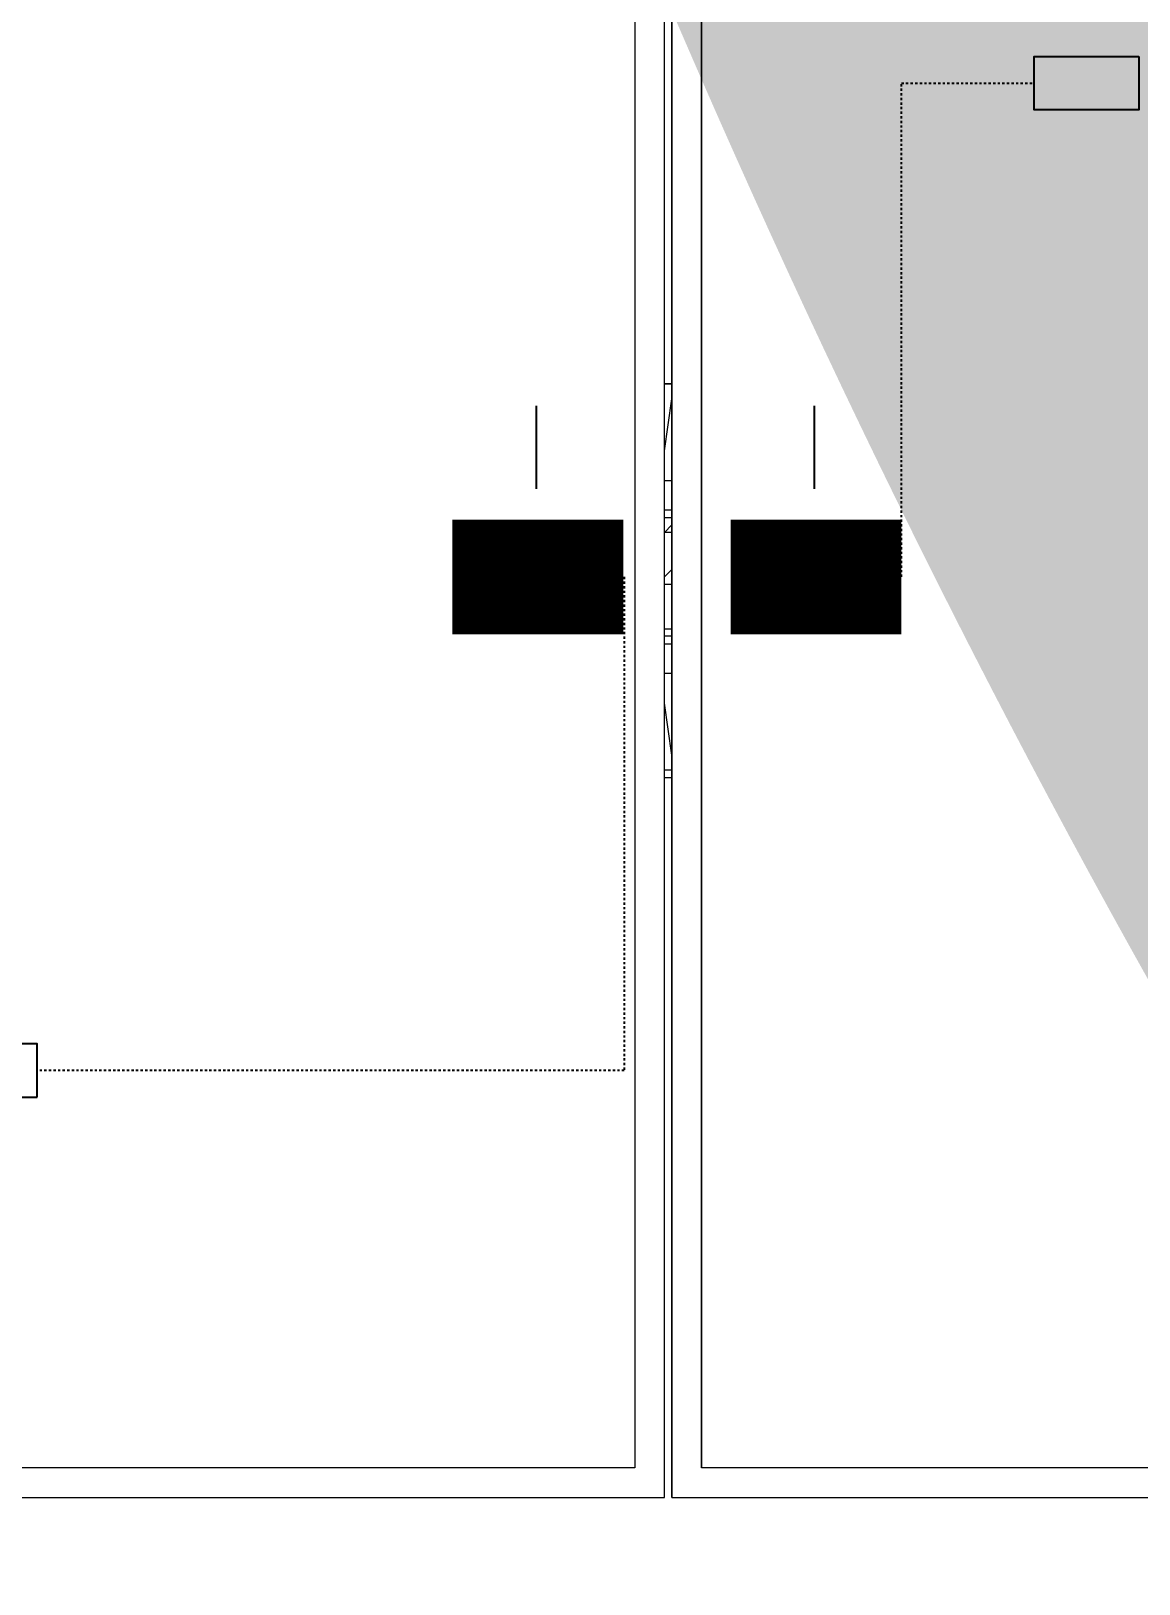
# Model space of a CAD drawing. Header units: feet. Extents: x -327 to 55127, y -2634 to 4121.
# Drawn here: x 5507 to 5555.3, y 1363.2 to 1431 of the extents above; entities that cross this region are included whole.
import ezdxf
from ezdxf.enums import TextEntityAlignment as Align

# ---------------------------------------------------------------- set-up
doc = ezdxf.new("R2018")
doc.units = ezdxf.units.FT
doc.header["$MEASUREMENT"] = 0
doc.linetypes.add('HIDDEN', pattern=[0.375, 0.25, -0.125])
for name, color, linetype in [('E-HARN-COMP', 8, 'Continuous'), ('E-TRNK-CABL-NEG', 6, 'HIDDEN'), ('G-ANNO-TEXT', 1, 'Continuous'), ('Polarity-Text', 7, 'Continuous')]:
    doc.layers.add(name, color=color, linetype=linetype)
doc.styles.add('NEI-A', font='arial.ttf')
doc.styles.get("Standard").update_dxf_attribs({"font": 'arial.ttf'})

# ---------------------------------------------------------------- blocks, each defined once
blk = doc.blocks.new('DETAIL_TITLE')
at = {"style": 'NEI-A', "flags": 8}
blk.add_attdef('#', text='', height=0.2, dxfattribs=at).set_placement((0.5922, -0.5109), align=Align.MIDDLE_CENTER)
at = {"lineweight": 30, "flags": 104}
blk.add_attdef('DETAIL_TITLE', text='', height=0.2, dxfattribs=at).set_placement((0.9099, -0.52514), align=Align.BOTTOM_LEFT)
at = {"style": 'NEI-A'}
for tag, p in [('SCALE:', (0.93865, -0.73792)), ('1"_=_', (1.5474, -0.73792))]:
    blk.add_attdef(tag, text='', height=0.1, dxfattribs=at).set_placement(p, align=Align.BOTTOM_LEFT)
blk = doc.blocks.new('A$C47dfd34d')
at = {"lineweight": 5}
for points in [[(6.06642, 0.41332), (6.06642, 0), (6.27141, 0), (6.27141, 0.41332)], [(6.27308, 0.41332), (6.27308, 0), (6.47807, 0), (6.47807, 0.41332)], [(6.27308, 0), (6.27308, 0.41332)], [(6.26475, 0.40665), (6.26475, 0.00667), (6.07475, 0.00667), (6.07475, 0.40665)], [(6.4714, 0.40665), (6.4714, 0.00667), (6.27974, 0.00667), (6.27974, 0.40665)], [(6.27974, 0.00667), (6.27974, 0.40665)], [(6.27308, 0.24999), (6.27141, 0.24999)]]:
    blk.add_lwpolyline(points, close=True, dxfattribs=at)
for points in [[(6.27308, 0), (6.27308, 0.41332)], [(6.27974, 0.00667), (6.27974, 0.40665)], [(6.27141, 0.23499), (6.27308, 0.24666), (6.27308, 0.24332)], [(6.27141, 0.22832), (6.27308, 0.22832)], [(6.27308, 0.22166), (6.27141, 0.22166)], [(6.27141, 0.21999), (6.27308, 0.21999)], [(6.27308, 0.21666), (6.27141, 0.21666), (6.27308, 0.21832)], [(6.27141, 0.20666), (6.27308, 0.20832)], [(6.27308, 0.20499), (6.27141, 0.20499)], [(6.27141, 0.19499), (6.27308, 0.19499)], [(6.27308, 0.19333), (6.27141, 0.19333)], [(6.27141, 0.19166), (6.27308, 0.19166)], [(6.27308, 0.18499), (6.27141, 0.18499)], [(6.27308, 0.16999), (6.27308, 0.16666), (6.27141, 0.17833)], [(6.27308, 0.16666), (6.27308, 0.16666)], [(6.27141, 0.16333), (6.27308, 0.16333)], [(6.27141, 0.16166), (6.27308, 0.16166)]]:
    blk.add_lwpolyline(points, dxfattribs=at)

msp = doc.modelspace()

# ---------------------------------------------------------------- linework, layer by layer
at = {"layer": 'E-HARN-COMP'}
for points in [[(5555.333, 1429.865), (5555.333, 1427.54), (5550.769, 1427.54), (5550.769, 1429.865)], [(5507.266, 1384.47), (5507.266, 1386.795), (5502.702, 1386.795), (5502.702, 1384.47)]]:
    msp.add_lwpolyline(points, close=True, dxfattribs=at)
at = {"layer": 'E-HARN-COMP', "const_width": 5}
for points in [[(5525.381, 1407.168), (5532.835, 1407.168)], [(5544.971, 1407.168), (5537.516, 1407.168)]]:
    msp.add_lwpolyline(points, dxfattribs=at)
at = {"layer": 'E-TRNK-CABL-NEG', "ltscale": 0.1}
for points in [[(5544.971, 1407.168), (5544.971, 1428.703), (5550.769, 1428.703)], [(5532.88, 1407.168), (5532.88, 1385.633), (5507.266, 1385.633)]]:
    msp.add_lwpolyline(points, dxfattribs=at)
at = {"layer": 'Polarity-Text'}
for p, q in [((5529.031, 1414.633), (5529.031, 1411.013)), ((5541.166, 1414.633), (5541.166, 1411.013))]:
    msp.add_line(p, q, dxfattribs=at)

# ---------------------------------------------------------------- block references
at = {"xscale": 194.318304, "yscale": 194.318304, "zscale": 194.318304}
msp.add_blockref('A$C47dfd34d', (4315.98, 1367.01), dxfattribs=at)
at = {"layer": 'G-ANNO-TEXT'}
ref = msp.add_blockref('DETAIL_TITLE', (57.644, 2212.855), dxfattribs=dict(at, xscale=128.9267043143703, yscale=128.9267043143703, zscale=128.9267043143703))
lines = msp.add_mtext('{\\LDC BLOCK TYPE-2 (2) STRINGS (52) MODULES [580W-SOUTH MOTOR GAP] }', dxfattribs={"layer": '0', "insert": (174.954, 2183.828), "char_height": 1139.5591, "attachment_point": 1})
ref.add_attrib('DETAIL_TITLE', '', (174.954, 2183.828)).embed_mtext(lines)
ref = msp.add_blockref('DETAIL_TITLE', (4410.513, 2169.5), dxfattribs=dict(at, xscale=128.9267043143703, yscale=128.9267043143703, zscale=128.9267043143703))
lines = msp.add_mtext('{\\LDC BLOCK TYPE-5 (2) STRINGS (54) MODULES [400W-SOUTH MOTOR GAP] }', dxfattribs={"layer": '0', "insert": (4527.823, 2140.474), "char_height": 930.60032, "attachment_point": 1})
ref.add_attrib('DETAIL_TITLE', '', (4527.823, 2140.474)).embed_mtext(lines)

doc.saveas('drawing.dxf')
